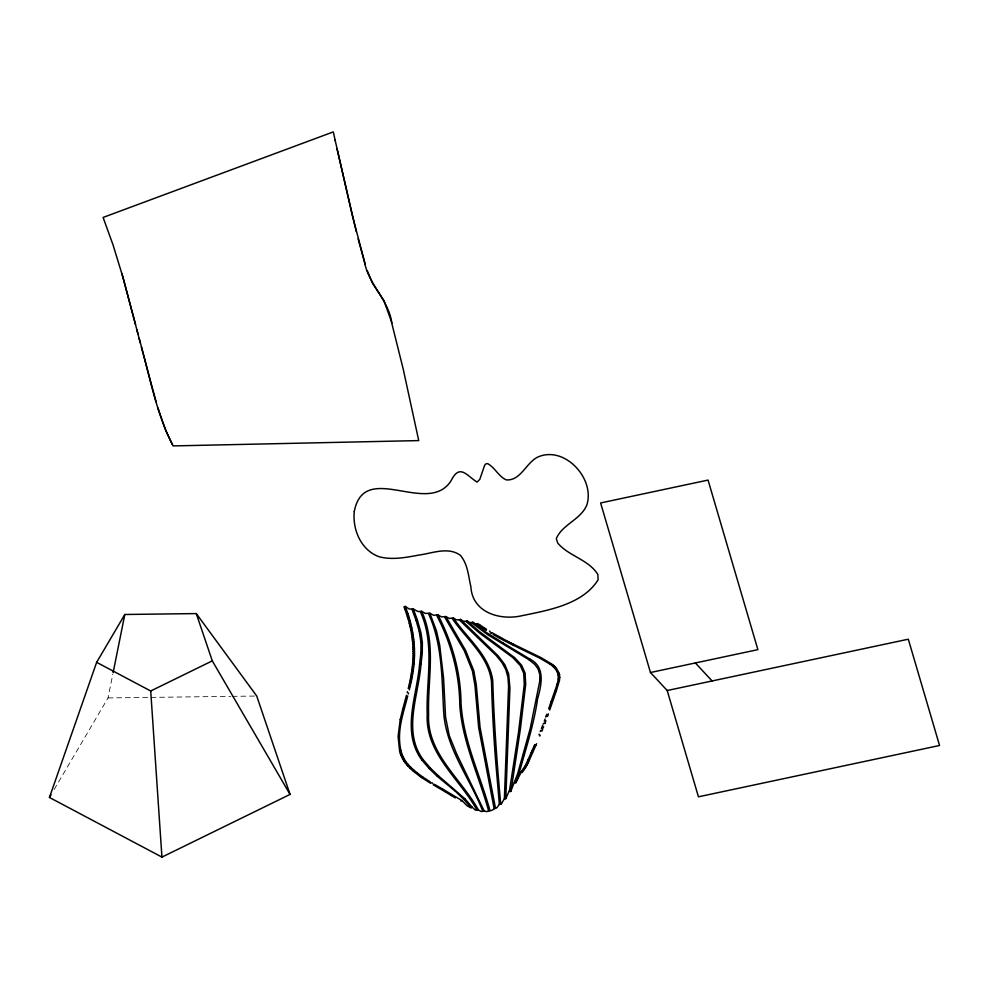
<?xml version="1.0" encoding="UTF-8"?>
<svg xmlns="http://www.w3.org/2000/svg" width="989" height="989" viewBox="0 0 989 989"><rect width="100%" height="100%" fill="white"/><g stroke="black" fill="none" stroke-linecap="round" stroke-linejoin="round"><path stroke-width="0.74" stroke-dasharray="4.95 3.71" d="M54.135 789.506L108.048 697.925L112.833 674.078M108.048 697.925L149.438 697.393M150.971 697.381L230.684 696.367M232.217 696.343L255.211 696.058"/><path stroke-width="1.48" d="M414.527 652.975L414.515 651.195M413.105 653.445L413.105 651.627M414.527 653.333L414.502 655.151M413.105 653.927L413.081 655.695M559.749 677.49L559.539 674.758M414.502 655.299L414.428 657.697M413.068 656.202L413.006 657.957M559.749 677.552L559.453 680.444M414.416 657.994L414.329 659.725M429.844 613.242L436.433 630.722L439.685 644.989L443.591 678.306L445.569 717.099L449.253 735.556L456.597 753.742L484.153 810.992L486.6 811.598L491.632 810.387L496.935 807.617L499.346 804.403L501.423 803.859L504.39 798.679L508.569 685.995L507.926 677.144L505.713 669.392L501.955 662.543L496.157 655.46L459.366 619.942L456.275 619.769L453.407 617.989L449.327 618.434L445.854 616.53L441.589 616.901L437.954 614.96L433.578 615.245L429.844 613.242L425.381 613.415L421.611 611.301L418.063 611.561L413.39 609.076L409.162 608.989L405.292 606.418L403.957 606.702L404.835 609.051M504.39 798.679L505.799 798.716L509.941 688.047L508.63 673.793L504.835 664.682L498.135 655.831L460.491 619.398L459.366 619.942M412.982 658.402L412.883 660.219M414.304 660.17L414.181 661.876M412.858 660.59L412.697 662.766M422.278 653.284L422.365 642.59M420.857 653.395L420.968 642.726M422.278 653.346L421.005 664.212M420.857 653.457L419.633 663.879M414.156 662.259L413.995 664.151M412.685 662.914L412.512 664.855M413.983 664.249L413.761 666.401M412.475 665.201L412.265 667.081M558.229 679.047L558.155 674.931M413.699 666.92L413.464 668.824M558.229 679.097L557.709 682.014M412.228 667.377L411.968 669.442M413.427 669.12L413.204 670.727M411.943 669.664L411.671 671.506M419.596 664.114C417.086 695.761 400.805 731.576 421.944 760.133M420.993 664.262C418.607 695.601 402.152 731.625 423.329 759.886M413.118 671.321L412.87 672.928M411.609 671.951L411.313 673.781M412.784 673.509L412.549 674.906M411.263 674.065L410.979 675.747M559.44 680.494L556.387 690.755M412.401 675.685L412.079 677.502M410.868 676.328L410.571 677.922M412.005 677.861L411.696 679.468M410.472 678.429L410.175 679.9M505.799 798.716L509.558 790.149L518.446 732.8L524.269 684.611L523.713 673.299L520.313 665.597L512.673 657.462L479.776 633.269L465.955 621.401L463.099 621.166L460.491 619.398M509.323 791.373L510.72 791.497L511.882 785.328L520.412 728.819L525.703 684.326L525.072 672.99L521.611 665.238L514.75 657.747L479.727 631.823L467.018 620.795L465.955 621.401M113.129 672.594L124.812 614.49L196.279 613.576L256.744 696.033L290.049 794.414L161.936 857.104L49.45 797.468L96.65 662.333L124.812 614.49M411.585 679.962L411.239 681.644M410.052 680.531L409.73 682.076M400.211 719.609L398.097 736.323L399.581 750.874M400.211 719.572L402.882 708.631M411.164 681.99L410.732 683.943M409.582 682.756L409.199 684.437M410.546 684.759L410.311 685.773M409.026 685.179L408.667 686.7M557.697 682.064L557.326 683.535M410.138 686.514L409.805 687.936M408.519 687.33L408.222 688.542M409.57 688.863L409.322 689.889M407.456 691.62L407.184 692.646M408.531 692.955L408.272 693.994M402.894 708.581L406.479 695.329M407.752 695.935L407.53 696.763M528.905 659.688L534.74 664.41L538.078 668.885L539.858 674.795L539.697 681.52L530.178 728.646L517.63 773.794L510.72 791.497M407.394 697.257C402.56 716.011 396.836 731.403 400.842 750.268M524.368 754.656L517.89 777.366L515.825 782.781L514.465 782.546M524.368 754.644C529.671 736.323 534.864 717.94 537.546 699C541.292 685.649 545.78 667.019 530.141 659.23M557.314 683.584L556.869 685.105M556.856 685.13L555.237 689.926M521.908 770.777L515.825 782.781M548.66 708.841L550.922 702.116M550.922 702.103L555.002 690.545M549.686 710.077L556.078 691.608M548.376 713.885L547.894 715.282M546.793 714.268L546.212 715.937M547.708 715.789L547.461 716.481M546.052 716.407L545.792 717.099M545.1 719.04L544.309 721.166M545.916 720.758L545.112 722.885M545.1 722.947L544.828 723.639M543.517 723.293L543.258 723.973M542.788 725.184L542.145 726.841M543.641 726.742L543.369 727.434M541.972 727.298L541.403 728.732M542.887 728.646L542.615 729.326M542.442 729.783L541.861 731.217M540.736 730.401L540.278 731.514M539.203 734.159L538.931 734.827M540.229 735.21L539.858 736.1M528.818 758.031L531.18 752.666M528.559 758.625L528.077 759.725M536.594 743.703L535.853 745.409M534.765 744.569L534.48 745.212M534.419 745.347L533.664 747.041M530.425 757.698L532.539 752.901M535.791 745.558L532.626 752.716M533.603 747.19L532.057 750.676M531.254 752.481L531.983 750.849M529.993 758.674L529.461 759.873M528.052 759.775L526.544 763.038M529.436 759.923L528.67 761.604M528.621 761.728L527.879 763.285M527.792 763.471L527.05 764.954M526.457 763.211L525.715 764.682M526.964 765.127L526.185 766.586M525.629 764.843L524.838 766.277M526.111 766.722L525.283 768.156M524.751 766.413L522.946 769.294M49.45 797.468L51.008 794.81M525.208 768.268L522.204 772.471L520.906 772.125M522.897 769.368L521.945 770.728M467.018 620.795L469.787 622.736L472.841 622.217L475.177 624.146L477.835 623.639L479.986 625.085M460.923 801.177L461.974 800.571L467.08 805.812L470.826 807.704L472.334 807.345L475.388 810.09L478.429 810.016L481.309 811.561L484.153 810.992M96.65 662.333L150.711 690.99L212.289 660.862L196.279 613.576M650.465 672.52L757.883 649.649L708.05 480.085L600.62 502.956L650.465 672.52L667.204 690.52L698.444 796.813L939.55 745.483L908.31 639.203L667.204 690.52M489.938 810.486C480.246 775.079 462.914 740.131 461.01 702.573C460.651 671.988 452.06 641.985 437.954 614.96M513.526 644.235L540.872 657.549L551.417 663.792M513.39 644.173L511.103 643.023M512.178 644.704L508.074 642.627M512.302 644.766L539.722 658.105L550.168 664.237M510.954 642.949L509.075 641.985M508.729 641.812L506.838 640.823M507.74 642.454L505.775 641.428M506.578 640.699L504.6 639.648M505.515 641.292L503.636 640.303M504.266 639.475L502.325 638.424M503.29 640.118L499.173 637.893M502.041 638.276L500.137 637.225M499.804 637.052L497.9 635.989M498.852 637.707L496.935 636.644M497.578 635.816L495.662 634.715M496.701 636.52L494.71 635.383M495.365 634.555L494.154 633.85M494.413 635.21L493.202 634.518M437.867 787.491L433.194 784.796M437.892 787.504L445.606 792.053M434.418 784.302L442.8 789.148M461.974 800.571L442.887 789.197M493.14 633.269L491.916 632.552M432.898 783.412L431.661 782.682M491.471 633.504L490.247 632.775M430.672 783.325L422.254 777.997M455.36 797.938L451.355 795.527M503.092 642.974L530.116 659.218M490.185 631.514L489.444 631.069M503.055 642.949L485.29 631.81L472.841 622.217M430.178 781.792L423.243 777.354M445.631 792.065L451.305 795.502M486.304 630.389L485.636 629.968M486.526 629.276L484.499 628.003M485.104 629.647L483.596 628.683M484.338 627.904L482.273 626.581M483.436 628.584L481.383 627.273M482.162 626.507L480.048 625.122M481.272 627.199L479.171 625.827M479.121 625.79L476.97 624.356M528.88 659.675L488.084 634.963L471.852 622.847M423.131 777.28L417.642 773.225M422.142 777.923L420.276 776.6M420.263 776.588L414.861 772.434M550.317 664.348L551.59 665.313M551.565 663.903L552.851 664.892M417.618 773.2L414.243 770.419M551.726 665.424L552.888 666.401M552.987 665.004L554.174 666.017M414.824 772.409L413.217 771.061M455.299 791.2L437.41 776.464M414.119 770.307L410.831 767.34M438.807 776.155L464.904 798.766M413.093 770.95L411.449 769.491M455.36 791.249L463.631 799.161M438.696 776.056L430.648 768.354M437.299 776.365L429.251 768.614M553.012 666.512L554.075 667.513M411.399 769.442L409.805 767.959M554.297 666.116L555.373 667.155M409.755 767.909L408.222 766.376M410.781 767.279L407.789 764.114M554.174 667.624L555.113 668.663M555.472 667.266L556.424 668.329M408.173 766.314L406.726 764.732M430.524 768.23L423.354 759.911M463.656 799.186L471.098 807.778M464.929 798.791L472.334 807.345M429.127 768.49L421.982 760.17M695.378 662.964L712.105 680.964M406.664 764.658L405.379 763.088M407.728 764.04L406.479 762.457M555.2 668.762L556.77 671.036M556.51 668.428L559.205 673.336M405.255 762.927L404.044 761.209M453.407 617.989C466.981 638.226 489.061 654.767 492.72 680.259C493.993 721.661 496.911 763.051 500.755 804.329M452.183 618.446C465.918 638.894 488.467 655.682 491.496 681.681C492.337 713.934 494.166 746.188 497.146 778.343L499.346 804.403M406.355 762.296L405.181 760.578M403.969 761.11L402.882 759.329M405.119 760.479L404.056 758.687M445.854 616.53L465.609 650.403L473.768 670.666L476.327 684.994L480.061 727.397L495.489 808.273M444.568 616.901L464.286 650.737L472.408 670.962L474.943 685.29L478.676 727.657L494.092 808.421M212.289 660.862L290.049 794.414M478.429 810.016C461.208 778.516 426.556 753.395 428.608 714.046C427.495 679.839 436.656 643.641 421.611 611.301M477.131 810.387C459.897 778.875 425.307 753.754 427.199 714.417C426.036 680.185 435.271 643.95 420.263 611.573M158.524 409.792L165.756 430.475L173.137 445.915L418.73 440.587L403.191 368.971L391.187 320.893L383.843 300.409L372.544 283.336L367.339 270.912M402.82 759.206L401.855 757.364M172.395 444.617C155.483 411.375 149.351 373.929 139.115 338.374M556.819 671.123L557.376 672.273M403.994 758.575L403.067 756.721M436.631 615.282C451.293 643.073 459.514 674.09 459.811 705.54C462.432 742.146 478.936 775.722 488.578 810.708M401.794 757.228L400.978 755.324M403.018 756.597L402.214 754.694M428.497 613.526C442.318 643.851 441.848 678.021 443.591 710.634C445.235 747.721 469.886 777.762 482.817 811.289M557.4 672.359L558.142 674.857M413.39 609.076L417.457 620.264M412.042 609.348L416.097 620.511M405.292 606.418L406.182 608.767M400.928 755.176L400.261 753.284M402.152 754.545L401.509 752.666M406.195 608.804L407.814 613.452M404.86 609.1L406.479 613.761M364.521 262.134C368.749 284.919 388.801 299.927 391.854 323.218M407.864 613.588L408.581 615.801M406.516 613.897L407.233 616.122M417.469 620.313L420.968 632.861L422.352 642.393M416.109 620.56L419.262 631.563M158.487 409.681L157.968 408.012M408.63 615.974L409.285 618.15M407.295 616.295L407.95 618.471M400.186 753.049L399.63 751.059M401.435 752.431L400.891 750.453M365.287 264.644L352.109 214.638L335.123 140.154M364.385 261.702L358.105 238.844M409.347 618.36L409.978 620.548M408.012 618.694L409.298 623.367M123.007 277.464L113.043 244.913L103.103 217.444L333.318 131.896L335.283 140.871M156.077 401.732L141.34 347.015M559.23 673.422L559.527 674.683M121.944 273.706L135.567 324.627M123.13 277.884L137.928 333.8M410.015 620.709L410.583 622.835M136.878 329.708L140.29 342.96M410.645 623.082L411.177 625.209M409.322 623.478L409.891 625.814M356.3 231.71L336.977 148.585M411.239 625.493L411.733 627.644M409.903 625.864L410.373 627.928M419.287 631.687L420.955 642.541M411.758 627.731L412.19 629.845M410.497 628.497L410.855 630.24M410.892 630.463L411.3 632.626M412.314 630.475L412.673 632.391M412.71 632.589L413.043 634.567M411.399 633.232L411.733 635.247M413.068 634.678L413.402 636.953M411.795 635.593L412.067 637.485M413.451 637.299L413.699 639.215M412.067 637.546L412.351 639.821M413.748 639.574L413.971 641.663M412.364 639.945L412.574 641.935M413.971 641.7L414.156 643.827M412.611 642.269L412.784 644.284M414.193 644.222L414.317 646.126M412.809 644.68L412.945 646.732M150.711 690.99L161.936 857.104M414.329 646.336L414.453 648.759M412.957 646.942L413.043 649.044M414.453 648.833L414.502 650.626M413.056 649.18L413.105 651.269M354.272 511.498C352.405 529.671 361.022 550.131 379.034 556.733C392.139 560.207 405.737 557.524 418.78 555.089C432.255 553.346 448.104 546.385 460.367 555.323C467.834 564.076 468.378 576.068 470.888 586.798C472.346 612.747 500.174 620.672 521.673 615.764C548.351 610.238 582.595 604.526 598.11 579.826L597.813 574.399C588.492 559.477 568.786 556.251 557.697 543.023L556.3 538.646C562.259 524.355 580.691 519.732 586.798 505.095C595.403 478.565 564.274 444.766 537.386 457.252C526 463.099 520.56 480.938 506.281 479.9C498.481 476.451 495.007 467.574 487.639 463.606L485.846 463.866L484.622 465.312L479.813 479.344L477.118 482.088C466.462 475.585 459.749 463.025 450.848 481.136C427.384 516.579 364.236 459.959 354.272 511.498"/></g></svg>
